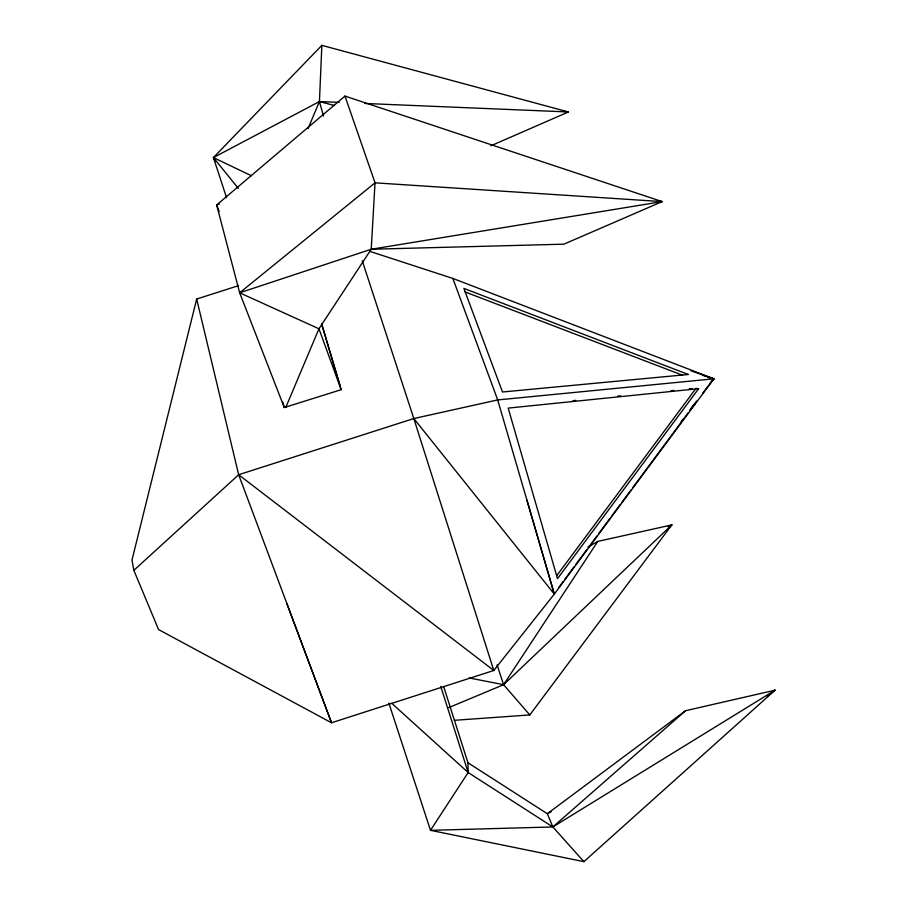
<?xml version="1.0" encoding="UTF-8"?>
<svg xmlns="http://www.w3.org/2000/svg" width="907" height="907" viewBox="0 0 907 907"><rect width="100%" height="100%" fill="white"/><g stroke="black" fill="none" stroke-linecap="round" stroke-linejoin="round"><path stroke-width="1.36" d="M490.868 145.789L568.417 111.969L321.86 45.35L319.434 101.561L323.504 115.994M285.762 407.447L318.958 328.788L371.224 249.244L375.033 182.84L344.977 96.085L216.66 204.959L239.663 292.802L284.288 407.538L341.157 389.693L321.634 323.98M238.326 285.716L196.672 299.038L131.98 560.072L133.862 570.344L158.566 629.571L331.52 722.777L493.793 670.477L554.313 594.108L713.877 378.809L452.854 278.438L369.931 251.398M308.04 128.59L319.434 101.561L339.241 102.389M467.944 762.753L468.159 772.526L430.496 830.324L583.904 861.65L775.02 690.216L685.545 710.714L547.329 813.726L467.944 762.753L443.75 686.78M454.316 720.317L529.79 714.931L671.815 524.915L597.781 541.411L503.589 684.694L448.818 707.596M559.018 587.135L563.224 581.466M564.902 579.199L574.142 566.728M575.82 564.46L586.738 549.733M588.428 547.465L596.817 536.128M598.507 533.86L610.264 517.999M611.942 515.732L620.343 504.394M622.021 502.127L631.261 489.667M632.95 487.399L688.39 412.594M690.068 410.327L695.113 403.524L689.921 410.213M556.853 575.526L696.179 388.151M691.383 407.787L696.576 401.098M702.63 393.298L713.877 378.809L691.157 370.861M681.27 421.358L682.994 419.125M710.158 383.071L713.877 378.809L703.095 375.464M321.86 45.35L213.428 157.58L226.58 197.76M667.926 526.616L671.815 524.915L503.589 684.694L469.134 677.937M133.862 570.344L238.666 474.735L413.819 418.546L497.705 399.93L713.877 378.809L708.39 377.414M685.545 710.714L552.851 826.957L430.496 830.324L388.865 703.129M239.663 292.802L375.033 182.84L662.189 201.603L563.882 244.176L371.224 249.244L239.663 292.802L318.958 328.788L341.157 389.693M767.254 696.327L770.587 693.708M772.798 691.962L775.02 690.216L772.526 691.576M669.491 526.502L671.815 524.915M775.02 690.216L552.851 826.957L468.159 772.526L391.756 703.31M587.974 547.012L597.781 541.411M551.059 811.708L547.329 813.726L552.851 826.957L583.904 861.65M219.313 204.018L216.66 204.959L219.177 211.558M371.224 249.244L662.189 201.603L344.977 96.085M572.997 400.667L575.798 400.384M617.792 396.121L620.581 395.837M670.976 390.713L673.776 390.429M689.173 388.865L691.973 388.581M565.605 112.207L568.417 111.969L564.222 111.414M364.705 103.455L568.417 111.969M659.378 201.241L662.189 201.603M334.4 105.507L319.434 101.561L213.428 157.58L215.469 161.299M464.996 291.907L682.574 375.237M251.522 175.788L213.428 157.58L238.303 188.361M196.672 299.038L238.666 474.735L493.793 670.477L413.819 418.546L362.267 260.831M529.79 714.931L503.589 684.694L497.081 664.842M413.819 418.546L554.313 594.108L526.899 499.984M286.884 603.711L331.52 722.777L238.666 474.735M452.854 278.438L497.705 399.93L554.313 594.108M440.757 686.429L468.159 772.526M321.634 323.731L340.08 385.747M282.837 402.13L284.288 407.538M698.651 388.672L557.51 578.655L508.181 408.105L698.651 388.672M688.288 374.478L502.489 391.994L463.874 288.403L688.288 374.478"/></g></svg>
